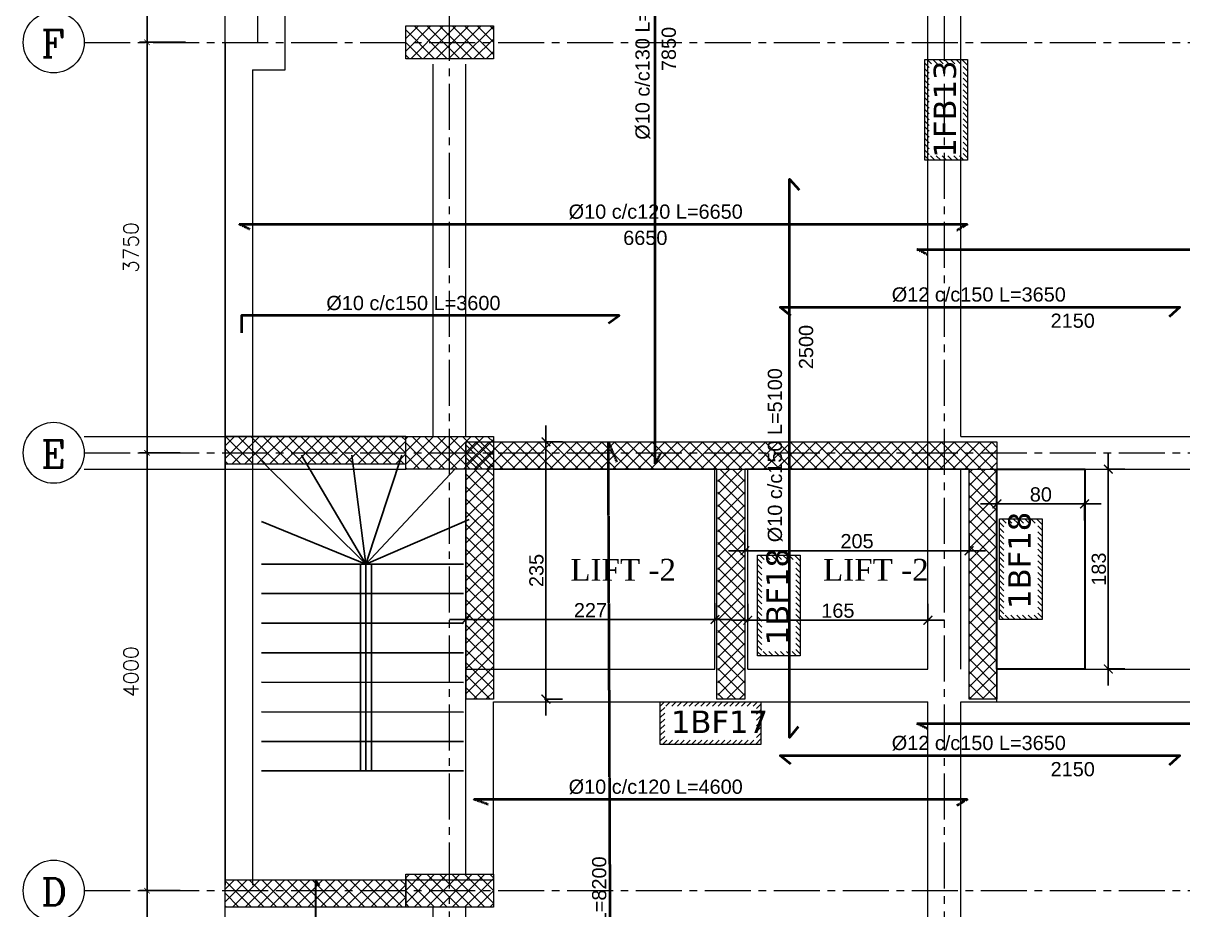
# Model space of a CAD drawing. Header units: inches. Extents: x -26151 to 62940, y -10194 to 246332.
# Drawn here: x -5609 to -4550, y 118184 to 118994 of the extents above; entities that cross this region are included whole.
import ezdxf

# ---------------------------------------------------------------- set-up
doc = ezdxf.new("R2010")
doc.units = ezdxf.units.IN
doc.header["$LTSCALE"] = 0.7
doc.header["$MEASUREMENT"] = 0
for name, pattern in [('ACAD_ISO10W100', [18, 12, -3, 0, -3]), ('CENTER2', [1.125, 0.75, -0.125, 0.125, -0.125]), ('DASHED2', [0.375, 0.25, -0.125])]:
    doc.linetypes.add(name, pattern=pattern)
doc.layers.get('0').update_dxf_attribs({"lineweight": 13})
doc.layers.get('Defpoints').update_dxf_attribs({"lineweight": 5})
for name, color, linetype, lineweight in [('axis', 254, 'ACAD_ISO10W100', 9), ('BEAM', 5, 'Continuous', 0), ('COLUMN', 4, 'Continuous', 20), ('dim', 1, 'Continuous', 25), ('hach', 9, 'Continuous', 9), ('hach 1', 254, 'Continuous', 9), ('hatch', 9, 'Continuous', 9), ('TEXT', 3, 'Continuous', 25), ('top renforcment', 7, 'Continuous', 40)]:
    doc.layers.add(name, color=color, linetype=linetype, lineweight=lineweight)
doc.layers.add('FURNITURE', color=4, linetype='Continuous')
doc.styles.add('100', font='romans.shx', dxfattribs={"height": 13.5})
doc.styles.add('GENERATED_STYLE_4', font='verdanai.ttf')
doc.styles.add('QW', font='times.ttf', dxfattribs={"height": 15})
doc.styles.add('romanc', font='verdana.ttf', dxfattribs={"height": 250})
doc.styles.get("Standard").update_dxf_attribs({"font": 'arial.ttf', "height": 13})
doc.dimstyles.new('abr100', dxfattribs={"dimtxt": 15, "dimasz": 5, "dimexe": 7, "dimexo": 7, "dimgap": 8, "dimtad": 1, "dimdec": 0, "dimlfac": 10, "dimzin": 4, "dimdsep": 46, "dimtxsty": '100', "dimblk": 'ARCHTICK', "dimcen": 0.09, "dimdle": 7, "dimclrd": 1, "dimclre": 8, "dimclrt": 2, "dimadec": 0, "dimazin": 1, "dimtfac": 1, "dimtdec": 0, "dimtix": 1, "dimtofl": 0, "dimtmove": 0, "dimatfit": 3, "dimldrblk": 'ARCHTICK', "dimfxl": 0, "dimtolj": 1, "dimtzin": 0, "dimlwd": -1, "dimlwe": -1, "dimarcsym": 0})
doc.dimstyles.get("Standard").update_dxf_attribs({"dimtxt": 13, "dimasz": 5, "dimexe": 0.18, "dimexo": 0.0625, "dimgap": 6, "dimtad": 1, "dimdec": 0, "dimlfac": 10, "dimzin": 0, "dimdsep": 46, "dimtxsty": 'Standard', "dimblk": 'ARCHTICK', "dimcen": 0.09, "dimse1": 1, "dimse2": 1, "dimclrd": 1, "dimclre": 7, "dimclrt": 3, "dimadec": 0, "dimazin": 0, "dimtfac": 1, "dimtdec": 0, "dimtix": 1, "dimtofl": 0, "dimtmove": 0, "dimatfit": 3, "dimldrblk": 'ARCHTICK', "dimfxl": 0, "dimtolj": 1, "dimtzin": 0, "dimarcsym": 0})
doc.dimstyles.new('STANDARD$0', dxfattribs={"dimscale": 0, "dimtxt": 50, "dimasz": 8, "dimexe": 15, "dimexo": 0.0625, "dimgap": 2, "dimtad": 1, "dimdec": 0, "dimzin": 0, "dimdsep": 46, "dimtxsty": 'Standard', "dimblk1": 'ARCHTICK', "dimblk2": 'ARCHTICK', "dimsah": 1, "dimcen": 0.09, "dimdle": 15, "dimclrd": 3, "dimclre": 3, "dimclrt": 3, "dimazin": 0, "dimtfac": 1, "dimtdec": 0, "dimtofl": 0, "dimtmove": 1, "dimatfit": 3, "dimldrblk": 'ARCHTICK', "dimfxl": 0, "dimtolj": 1, "dimtzin": 0, "dimarcsym": 0})

# ---------------------------------------------------------------- blocks, each defined once
blk = doc.blocks.new('_ArchTick')
at = {"color": 0, "linetype": 'ByBlock', "lineweight": 0, "const_width": 0.15}
blk.add_lwpolyline([(-0.5, -0.5), (0.5, 0.5)], dxfattribs=at)
blk = doc.blocks.new('*D7')
at = {"layer": 'Defpoints', "color": 0, "transparency": 16777216}
for p in [(-5495.8, 118201.1), (-5458.6, 118201.1), (-5478.5, 117826.1)]:
    blk.add_point(p, dxfattribs=at)
at = {"layer": 'dim', "color": 1, "transparency": 16777216}
blk.add_line((-5495.8, 117819.1), (-5495.8, 118208.1), dxfattribs=at)
at = {"layer": 'dim', "color": 8, "transparency": 16777216}
for p, q in [((-5465.6, 118201.1), (-5502.8, 118201.1)), ((-5485.5, 117826.1), (-5502.8, 117826.1))]:
    blk.add_line(p, q, dxfattribs=at)
at = {"layer": 'dim', "color": 1, "transparency": 16777216, "xscale": 5, "yscale": 5, "zscale": 5}
for p, rotation in [((-5495.8, 118201.1), 90), ((-5495.8, 117826.1), 270)]:
    blk.add_blockref('_ArchTick', p, dxfattribs=dict(at, rotation=rotation))
at = {"layer": 'dim', "color": 2, "transparency": 16777216, "insert": (-5510.5, 118013.6), "char_height": 13.5, "attachment_point": 5, "rotation": 90, "style": '100'}
blk.add_mtext('\\A1;3750', dxfattribs=at)
blk = doc.blocks.new('*D8')
at = {"layer": 'Defpoints', "color": 0, "transparency": 16777216}
for p in [(-5495.8, 118601.1), (-5458.6, 118601.1), (-5458.6, 118201.1)]:
    blk.add_point(p, dxfattribs=at)
at = {"layer": 'dim', "color": 1, "transparency": 16777216}
blk.add_line((-5495.8, 118194.1), (-5495.8, 118608.1), dxfattribs=at)
at = {"layer": 'dim', "color": 8, "transparency": 16777216}
for p, q in [((-5465.6, 118601.1), (-5502.8, 118601.1)), ((-5465.6, 118201.1), (-5502.8, 118201.1))]:
    blk.add_line(p, q, dxfattribs=at)
at = {"layer": 'dim', "color": 1, "transparency": 16777216, "xscale": 5, "yscale": 5, "zscale": 5}
for p, rotation in [((-5495.8, 118601.1), 90), ((-5495.8, 118201.1), 270)]:
    blk.add_blockref('_ArchTick', p, dxfattribs=dict(at, rotation=rotation))
at = {"layer": 'dim', "color": 2, "transparency": 16777216, "insert": (-5510.5, 118401.1), "char_height": 13.5, "attachment_point": 5, "rotation": 90, "style": '100'}
blk.add_mtext('\\A1;4000', dxfattribs=at)
blk = doc.blocks.new('*D9')
at = {"layer": 'Defpoints', "color": 0, "transparency": 16777216}
for p in [(-5495.8, 118976.1), (-5453.6, 118976.1), (-5458.6, 118601.1)]:
    blk.add_point(p, dxfattribs=at)
at = {"layer": 'dim', "color": 1, "transparency": 16777216}
blk.add_line((-5495.8, 118594.1), (-5495.8, 118983.1), dxfattribs=at)
at = {"layer": 'dim', "color": 8, "transparency": 16777216}
for p, q in [((-5460.6, 118976.1), (-5502.8, 118976.1)), ((-5465.6, 118601.1), (-5502.8, 118601.1))]:
    blk.add_line(p, q, dxfattribs=at)
at = {"layer": 'dim', "color": 1, "transparency": 16777216, "xscale": 5, "yscale": 5, "zscale": 5}
for p, rotation in [((-5495.8, 118976.1), 90), ((-5495.8, 118601.1), 270)]:
    blk.add_blockref('_ArchTick', p, dxfattribs=dict(at, rotation=rotation))
at = {"layer": 'dim', "color": 2, "transparency": 16777216, "insert": (-5510.5, 118788.6), "char_height": 13.5, "attachment_point": 5, "rotation": 90, "style": '100'}
blk.add_mtext('\\A1;3750', dxfattribs=at)
blk = doc.blocks.new('*D10')
at = {"layer": 'Defpoints', "color": 0, "transparency": 16777216}
for p in [(-5495.8, 119351.1), (-5458.6, 119351.1), (-5453.6, 118976.1)]:
    blk.add_point(p, dxfattribs=at)
at = {"layer": 'dim', "color": 8, "transparency": 16777216}
for p, q in [((-5465.6, 119351.1), (-5502.8, 119351.1)), ((-5460.6, 118976.1), (-5502.8, 118976.1))]:
    blk.add_line(p, q, dxfattribs=at)
at = {"layer": 'dim', "color": 1, "transparency": 16777216}
blk.add_line((-5495.8, 118969.1), (-5495.8, 119358.1), dxfattribs=at)
at = {"layer": 'dim', "color": 1, "transparency": 16777216, "xscale": 5, "yscale": 5, "zscale": 5}
for p, rotation in [((-5495.8, 119351.1), 90), ((-5495.8, 118976.1), 270)]:
    blk.add_blockref('_ArchTick', p, dxfattribs=dict(at, rotation=rotation))
at = {"layer": 'dim', "color": 2, "transparency": 16777216, "insert": (-5510.5, 119163.6), "char_height": 13.5, "attachment_point": 5, "rotation": 90, "style": '100'}
blk.add_mtext('\\A1;3750', dxfattribs=at)
blk = doc.blocks.new('*D25')
at = {"layer": 'Defpoints', "color": 0, "transparency": 16777216}
for p in [(-4767.5, 118299.3, -26473), (-4552.5, 118299.3, -40395.4), (-4552.5, 118299.3)]:
    blk.add_point(p, dxfattribs=at)
at = {"layer": 'TEXT', "color": 3, "transparency": 16777216, "insert": (-4650.3, 118312), "char_height": 13, "attachment_point": 5}
blk.add_mtext('\\A1;2150', dxfattribs=at)
blk = doc.blocks.new('*D26')
at = {"layer": 'Defpoints', "color": 0, "transparency": 16777216}
for p in [(-4917.5, 118324.5), (-4552.5, 118324.5), (-4552.5, 118322.8)]:
    blk.add_point(p, dxfattribs=at)
at = {"layer": 'TEXT', "color": 3, "transparency": 16777216, "insert": (-4736.1, 118335.8), "char_height": 13, "attachment_point": 5}
blk.add_mtext('\\A1;%%C12 c/c150 L=3650', dxfattribs=at)
blk = doc.blocks.new('*D54')
at = {"layer": 'Defpoints', "color": 0, "transparency": 16777216}
for p in [(-5411.5, 118784.8, -19467.6), (-4746.5, 118784.8, -59863), (-4746.5, 118784.8)]:
    blk.add_point(p, dxfattribs=at)
at = {"layer": 'TEXT', "color": 3, "transparency": 16777216, "insert": (-5040.7, 118797.4), "char_height": 13, "attachment_point": 5}
blk.add_mtext('\\A1;6650', dxfattribs=at)
blk = doc.blocks.new('*D55')
at = {"layer": 'Defpoints', "color": 0, "transparency": 16777216}
for p in [(-5411.5, 118809.9), (-4746.5, 118809.9, -19467.6), (-4746.5, 118808.2)]:
    blk.add_point(p, dxfattribs=at)
at = {"layer": 'TEXT', "color": 3, "transparency": 16777216, "insert": (-5031.2, 118821.2), "char_height": 13, "attachment_point": 5}
blk.add_mtext('\\A1;%%C10 c/c120 L=6650', dxfattribs=at)
blk = doc.blocks.new('*D56')
at = {"layer": 'Defpoints', "color": 0, "transparency": 16777216}
for p in [(-5411.5, 118284.5), (-4746.5, 118284.5, -19467.6), (-4746.5, 118282.8)]:
    blk.add_point(p, dxfattribs=at)
at = {"layer": 'TEXT', "color": 3, "transparency": 16777216, "insert": (-5031.2, 118295.8), "char_height": 13, "attachment_point": 5}
blk.add_mtext('\\A1;%%C10 c/c120 L=4600', dxfattribs=at)
blk = doc.blocks.new('*D99')
at = {"layer": 'Defpoints', "color": 0, "transparency": 16777216}
for p in [(-5046.1, 118381.1, -59863), (-5046.1, 118381.1), (-5046.1, 117801.1, -59863)]:
    blk.add_point(p, dxfattribs=at)
at = {"layer": 'TEXT', "color": 3, "transparency": 16777216, "insert": (-5058.8, 118134.9), "char_height": 13, "attachment_point": 5, "rotation": 90}
blk.add_mtext('\\A1;5800', dxfattribs=at)
blk = doc.blocks.new('*D100')
at = {"layer": 'Defpoints', "color": 0, "transparency": 16777216}
for p in [(-5071.3, 118381.1, -19467.6), (-5069.6, 118381.1), (-5071.3, 117801, -40395.4)]:
    blk.add_point(p, dxfattribs=at)
at = {"layer": 'TEXT', "color": 3, "transparency": 16777216, "insert": (-5082.6, 118152.9), "char_height": 13, "attachment_point": 5, "rotation": 90}
blk.add_mtext('\\A1;%%C10 c/c130 L=8200', dxfattribs=at)
blk = doc.blocks.new('*D105')
at = {"layer": 'Defpoints', "color": 0, "transparency": 16777216}
for p in [(-5006.5, 119376.1, -59863), (-5006.5, 119376.1), (-5006.5, 118591.1, -59863)]:
    blk.add_point(p, dxfattribs=at)
at = {"layer": 'TEXT', "color": 3, "transparency": 16777216, "insert": (-5019.2, 118970), "char_height": 13, "attachment_point": 5, "rotation": 90}
blk.add_mtext('\\A1;7850', dxfattribs=at)
blk = doc.blocks.new('*D106')
at = {"layer": 'Defpoints', "color": 0, "transparency": 16777216}
for p in [(-5031.7, 119376.1, -19467.6), (-5030, 119376.1), (-5031.7, 118591, -40395.4)]:
    blk.add_point(p, dxfattribs=at)
at = {"layer": 'TEXT', "color": 3, "transparency": 16777216, "insert": (-5043, 118966.6), "char_height": 13, "attachment_point": 5, "rotation": 90}
blk.add_mtext('\\A1;%%C10 c/c130 L=7850', dxfattribs=at)
blk = doc.blocks.new('*D118')
at = {"layer": 'Defpoints', "color": 0, "transparency": 16777216}
for p in [(-5424.5, 118726.4), (-5424.5, 118724.7), (-5064.5, 118726.4, 13009.9)]:
    blk.add_point(p, dxfattribs=at)
at = {"layer": 'TEXT', "color": 3, "transparency": 16777216, "insert": (-5252.5, 118737.7), "char_height": 13, "attachment_point": 5}
blk.add_mtext('\\A1;%%C10 c/c150 L=3600', dxfattribs=at)
blk = doc.blocks.new('*D119')
at = {"layer": 'Defpoints', "color": 0, "transparency": 16777216}
for p in [(-4767.5, 118709, -26473), (-4552.5, 118709, -40395.4), (-4552.5, 118709)]:
    blk.add_point(p, dxfattribs=at)
at = {"layer": 'TEXT', "color": 3, "transparency": 16777216, "insert": (-4650.3, 118721.7), "char_height": 13, "attachment_point": 5}
blk.add_mtext('\\A1;2150', dxfattribs=at)
blk = doc.blocks.new('*D120')
at = {"layer": 'Defpoints', "color": 0, "transparency": 16777216}
for p in [(-4917.5, 118734.2), (-4552.5, 118734.2), (-4552.5, 118732.5)]:
    blk.add_point(p, dxfattribs=at)
at = {"layer": 'TEXT', "color": 3, "transparency": 16777216, "insert": (-4736.1, 118745.5), "char_height": 13, "attachment_point": 5}
blk.add_mtext('\\A1;%%C12 c/c150 L=3650', dxfattribs=at)
blk = doc.blocks.new('*D1348')
at = {"layer": 'Defpoints', "color": 0, "linetype": 'ByBlock', "lineweight": 30, "transparency": 16777216}
for p in [(-4719.5, 118586.1), (-4639.4, 118586.1), (-4639.4, 118554.4)]:
    blk.add_point(p, dxfattribs=at)
at = {"layer": 'hach', "color": 3, "lineweight": -2, "transparency": 16777216}
for p, q in [((-4734.5, 118554.4), (-4624.4, 118554.4)), ((-4719.5, 118555.7), (-4719.5, 118539.4)), ((-4639.4, 118555.7), (-4639.4, 118539.4))]:
    blk.add_line(p, q, dxfattribs=at)
at = {"layer": 'hach', "color": 3, "linetype": 'ByBlock', "lineweight": -2, "transparency": 16777216, "xscale": 8, "yscale": 8, "zscale": 8, "rotation": 180}
blk.add_blockref('_ArchTick', (-4719.5, 118554.4), dxfattribs=at)
at = {"layer": 'hach', "color": 3, "linetype": 'ByBlock', "lineweight": -2, "transparency": 16777216, "xscale": 8, "yscale": 8, "zscale": 8}
blk.add_blockref('_ArchTick', (-4639.4, 118554.4), dxfattribs=at)
at = {"layer": 'hach', "color": 3, "linetype": 'ByBlock', "transparency": 16777216, "insert": (-4679.4, 118563), "char_height": 13, "attachment_point": 5}
blk.add_mtext('\\A1;80', dxfattribs=at)
blk = doc.blocks.new('*D1349')
at = {"layer": 'Defpoints', "color": 0, "linetype": 'ByBlock', "lineweight": 30, "transparency": 16777216}
for p in [(-4639.4, 118586.1), (-4639.4, 118403.6), (-4617.8, 118403.6)]:
    blk.add_point(p, dxfattribs=at)
at = {"layer": 'hach', "color": 3, "lineweight": -2, "transparency": 16777216}
for p, q in [((-4617.8, 118601.1), (-4617.8, 118388.6)), ((-4619, 118586.1), (-4602.8, 118586.1)), ((-4619, 118403.6), (-4602.8, 118403.6))]:
    blk.add_line(p, q, dxfattribs=at)
at = {"layer": 'hach', "color": 3, "linetype": 'ByBlock', "lineweight": -2, "transparency": 16777216, "xscale": 8, "yscale": 8, "zscale": 8}
for p, rotation in [((-4617.8, 118586.1), 90), ((-4617.8, 118403.6), 270)]:
    blk.add_blockref('_ArchTick', p, dxfattribs=dict(at, rotation=rotation))
at = {"layer": 'hach', "color": 3, "linetype": 'ByBlock', "transparency": 16777216, "insert": (-4626.4, 118494.8), "char_height": 13, "attachment_point": 5, "rotation": 90}
blk.add_mtext('\\A1;183', dxfattribs=at)
blk = doc.blocks.new('*D1350')
at = {"layer": 'Defpoints', "color": 0, "linetype": 'ByBlock', "transparency": 16777216}
for p in [(-5204.5, 118448.8), (-5204.5, 118403.6), (-4977.1, 118403.6)]:
    blk.add_point(p, dxfattribs=at)
at = {"layer": 'hach', "color": 3, "lineweight": -2, "transparency": 16777216}
for p, q in [((-5204.5, 118447.5), (-5204.5, 118463.8)), ((-4977.1, 118447.5), (-4977.1, 118463.8)), ((-4962.1, 118448.8), (-5219.5, 118448.8))]:
    blk.add_line(p, q, dxfattribs=at)
at = {"layer": 'hach', "color": 3, "linetype": 'ByBlock', "lineweight": -2, "transparency": 16777216, "xscale": 8, "yscale": 8, "zscale": 8, "rotation": 180}
blk.add_blockref('_ArchTick', (-5204.5, 118448.8), dxfattribs=at)
at = {"layer": 'hach', "color": 3, "linetype": 'ByBlock', "lineweight": -2, "transparency": 16777216, "xscale": 8, "yscale": 8, "zscale": 8}
blk.add_blockref('_ArchTick', (-4977.1, 118448.8), dxfattribs=at)
at = {"layer": 'hach', "color": 3, "linetype": 'ByBlock', "transparency": 16777216, "insert": (-5090.8, 118457.3), "char_height": 13, "attachment_point": 5}
blk.add_mtext('\\A1;227', dxfattribs=at)
blk = doc.blocks.new('*D1351')
at = {"layer": 'Defpoints', "color": 0, "linetype": 'ByBlock', "lineweight": 15, "transparency": 16777216}
for p in [(-5179.5, 118611.1), (-5179.5, 118376.1), (-5131.4, 118376.1)]:
    blk.add_point(p, dxfattribs=at)
at = {"layer": 'hach', "color": 3, "lineweight": -2, "transparency": 16777216}
for p, q in [((-5131.4, 118626.1), (-5131.4, 118361.1)), ((-5132.7, 118611.1), (-5116.4, 118611.1)), ((-5132.7, 118376.1), (-5116.4, 118376.1))]:
    blk.add_line(p, q, dxfattribs=at)
at = {"layer": 'hach', "color": 3, "linetype": 'ByBlock', "lineweight": -2, "transparency": 16777216, "xscale": 8, "yscale": 8, "zscale": 8}
for p, rotation in [((-5131.4, 118611.1), 90), ((-5131.4, 118376.1), 270)]:
    blk.add_blockref('_ArchTick', p, dxfattribs=dict(at, rotation=rotation))
at = {"layer": 'hach', "color": 3, "linetype": 'ByBlock', "transparency": 16777216, "insert": (-5140.1, 118493.6), "char_height": 13, "attachment_point": 5, "rotation": 90}
blk.add_mtext('\\A1;235', dxfattribs=at)
blk = doc.blocks.new('*D1352')
at = {"layer": 'Defpoints', "color": 0, "linetype": 'ByBlock', "transparency": 16777216}
for p in [(-4782.5, 118448.1), (-4947.1, 118403.6), (-4782.5, 118403.6)]:
    blk.add_point(p, dxfattribs=at)
at = {"layer": 'hach', "color": 3, "lineweight": -2, "transparency": 16777216}
for p, q in [((-4947.1, 118446.9), (-4947.1, 118463.1)), ((-4782.5, 118446.9), (-4782.5, 118463.1)), ((-4962.1, 118448.1), (-4767.5, 118448.1))]:
    blk.add_line(p, q, dxfattribs=at)
at = {"layer": 'hach', "color": 3, "linetype": 'ByBlock', "lineweight": -2, "transparency": 16777216, "xscale": 8, "yscale": 8, "zscale": 8, "rotation": 180}
blk.add_blockref('_ArchTick', (-4947.1, 118448.1), dxfattribs=at)
at = {"layer": 'hach', "color": 3, "linetype": 'ByBlock', "lineweight": -2, "transparency": 16777216, "xscale": 8, "yscale": 8, "zscale": 8}
blk.add_blockref('_ArchTick', (-4782.5, 118448.1), dxfattribs=at)
at = {"layer": 'hach', "color": 3, "linetype": 'ByBlock', "transparency": 16777216, "insert": (-4864.8, 118456.8), "char_height": 13, "attachment_point": 5}
blk.add_mtext('\\A1;165', dxfattribs=at)
blk = doc.blocks.new('*D1354')
at = {"layer": 'Defpoints', "color": 0, "lineweight": 15, "transparency": 16777216}
for p in [(-4910.5, 118866, 13922.4), (-4909.1, 118866), (-4910.5, 118356, -14106)]:
    blk.add_point(p, dxfattribs=at)
at = {"layer": 'TEXT', "color": 3, "transparency": 16777216, "insert": (-4922.1, 118598.9), "char_height": 13, "attachment_point": 5, "rotation": 90}
blk.add_mtext('\\A1;%%C10 c/c150 L=5100', dxfattribs=at)
blk = doc.blocks.new('*D1355')
at = {"layer": 'Defpoints', "color": 0, "transparency": 16777216}
for p in [(-4881.2, 118851.1, -26473), (-4881.2, 118851.1), (-4881.2, 118601.1, -26473)]:
    blk.add_point(p, dxfattribs=at)
at = {"layer": 'TEXT', "color": 3, "transparency": 16777216, "insert": (-4893.8, 118697.7), "char_height": 13, "attachment_point": 5, "rotation": 90}
blk.add_mtext('\\A1;2500', dxfattribs=at)
blk = doc.blocks.new('*D1356')
at = {"layer": 'Defpoints', "color": 0, "linetype": 'ByBlock', "transparency": 16777216}
for p in [(-4744.9, 118511.6), (-4949.7, 118459.6), (-4744.9, 118459.6)]:
    blk.add_point(p, dxfattribs=at)
at = {"layer": 'hach', "color": 3, "lineweight": -2, "transparency": 16777216}
for p, q in [((-4949.7, 118510.4), (-4949.7, 118526.6)), ((-4744.9, 118510.4), (-4744.9, 118526.6)), ((-4964.7, 118511.6), (-4729.9, 118511.6))]:
    blk.add_line(p, q, dxfattribs=at)
at = {"layer": 'hach', "color": 3, "linetype": 'ByBlock', "lineweight": -2, "transparency": 16777216, "xscale": 8, "yscale": 8, "zscale": 8, "rotation": 180}
blk.add_blockref('_ArchTick', (-4949.7, 118511.6), dxfattribs=at)
at = {"layer": 'hach', "color": 3, "linetype": 'ByBlock', "lineweight": -2, "transparency": 16777216, "xscale": 8, "yscale": 8, "zscale": 8}
blk.add_blockref('_ArchTick', (-4744.9, 118511.6), dxfattribs=at)
at = {"layer": 'hach', "color": 3, "linetype": 'ByBlock', "transparency": 16777216, "insert": (-4847.3, 118520.3), "char_height": 13, "attachment_point": 5}
blk.add_mtext('\\A1;205', dxfattribs=at)
blk = doc.blocks.new('*D1357')
at = {"layer": 'Defpoints', "color": 0, "lineweight": 30, "transparency": 16777216}
for p in [(-5343.3, 118235.7, -19467.6), (-5341.6, 118235.7), (-5343.3, 117655.7, -40395.4)]:
    blk.add_point(p, dxfattribs=at)
at = {"layer": 'TEXT', "color": 3, "transparency": 16777216, "insert": (-5354.6, 118007.5), "char_height": 13, "attachment_point": 5, "rotation": 90}
blk.add_mtext('\\A1;%%C10 c/c130 L=4050', dxfattribs=at)
blk = doc.blocks.new('*D1359')
at = {"layer": 'Defpoints', "color": 0, "transparency": 16777216}
for p in [(-4835.2, 118786.9), (-4160.2, 118786.9, -19467.6), (-4160.2, 118785.2)]:
    blk.add_point(p, dxfattribs=at)
at = {"layer": 'TEXT', "color": 3, "transparency": 16777216, "insert": (-4444.9, 118798.2), "char_height": 13, "attachment_point": 5}
blk.add_mtext('\\A1;%%C10 c/c120 L=6800', dxfattribs=at)
blk = doc.blocks.new('*D1369')
at = {"layer": 'Defpoints', "color": 0, "lineweight": 30, "transparency": 16777216}
for p in [(-4852.8, 118354.3), (-4177.8, 118354.3, -19467.6), (-4177.8, 118352.6)]:
    blk.add_point(p, dxfattribs=at)
at = {"layer": 'TEXT', "color": 3, "transparency": 16777216, "insert": (-4462.5, 118365.6), "char_height": 13, "attachment_point": 5}
blk.add_mtext('\\A1;%%C10 c/c120 L=6800', dxfattribs=at)

msp = doc.modelspace()

# ---------------------------------------------------------------- hatches: boundary and pattern name
at = {"layer": 'hach 1', "linetype": 'ByBlock'}
h = msp.add_hatch(dxfattribs=at)
h.set_pattern_fill('ANSI31', color=256, scale=30, angle=90, style=0)
h.set_pattern_definition([(135, (114892.841, 131325.873), (-2.65165043, -2.65165043), [])])
h.paths.add_polyline_path([(-4785.33, 118960.42), (-4785.33, 118868.48), (-4746.33, 118868.48), (-4746.33, 118960.42)])
h.paths.add_polyline_path([(-4781.33, 118956.42), (-4750.33, 118956.42), (-4750.33, 118872.48), (-4781.33, 118872.48)], flags=16)
h = msp.add_hatch(dxfattribs=at)
h.set_pattern_fill('ANSI31', color=256, scale=30, angle=90, style=0)
h.set_pattern_definition([(135, (114960.9656, 130906.1876), (-2.65165043, -2.65165043), [])])
h.paths.add_polyline_path([(-4717.2, 118540.74), (-4717.2, 118448.79), (-4678.2, 118448.79), (-4678.2, 118540.74)])
h.paths.add_polyline_path([(-4713.2, 118536.74), (-4682.2, 118536.74), (-4682.2, 118452.79), (-4713.2, 118452.79)], flags=16)
h = msp.add_hatch(dxfattribs=at)
h.set_pattern_fill('ANSI31', color=256, scale=30, angle=90, style=0)
h.set_pattern_definition([(135, (114739.9765, 130872.9848), (-2.65165043, -2.65165043), [])])
h.paths.add_polyline_path([(-4938.19, 118507.53), (-4938.19, 118415.59), (-4899.19, 118415.59), (-4899.19, 118507.53)])
h.paths.add_polyline_path([(-4934.19, 118503.53), (-4903.19, 118503.53), (-4903.19, 118419.59), (-4934.19, 118419.59)], flags=16)
h = msp.add_hatch(dxfattribs=at)
h.set_pattern_fill('ANSI31', color=256, scale=30, style=0)
h.set_pattern_definition([(45, (7430.42, -1304.5846), (-2.65165043, 2.65165043), [])])
h.paths.add_polyline_path([(-4935.03, 118373.58), (-5026.98, 118373.58), (-5026.98, 118334.58), (-4935.03, 118334.58)])
h.paths.add_polyline_path([(-4939.03, 118369.58), (-4939.03, 118338.58), (-5022.98, 118338.58), (-5022.98, 118369.58)], flags=16)
at = {"layer": 'hatch', "ltscale": 0.5}
h = msp.add_hatch(dxfattribs=at)
h.set_pattern_fill('NET', color=256, scale=65, angle=45, style=0)
h.set_pattern_definition([(45, (-467339.696, -142637.6286), (-5.7452426, 5.7452426), []), (135, (-467339.696, -142637.6286), (-5.7452426, -5.7452426), [])])
h.paths.add_polyline_path([(-5259.5, 118991.08), (-5179.5, 118991.08), (-5179.5, 118961.08), (-5259.5, 118961.08)])
h = msp.add_hatch(dxfattribs=at)
h.set_pattern_fill('NET', color=256, scale=65, angle=45, style=0)
h.set_pattern_definition([(45, (-469026.644, -142612.715), (-5.7452426, 5.7452426), []), (135, (-469026.644, -142612.715), (-5.7452426, -5.7452426), [])])
h.paths.add_polyline_path([(-5424.5, 118616.08), (-5259.5, 118616.08), (-5259.5, 118591.08), (-5424.5, 118591.27)])
h = msp.add_hatch(dxfattribs=at)
h.set_pattern_fill('NET', color=256, scale=65, angle=45, style=0)
h.set_pattern_definition([(45, (-468419.696, -142612.6286), (-5.7452426, 5.7452426), []), (135, (-468419.696, -142612.6286), (-5.7452426, -5.7452426), [])])
h.paths.add_polyline_path([(-5259.5, 118616.08), (-5179.5, 118616.08), (-5179.5, 118586.08), (-5259.5, 118586.08)])
h = msp.add_hatch(dxfattribs=at)
h.set_pattern_fill('NET', color=256, scale=65, angle=45, style=0)
h.set_pattern_definition([(45, (-468422.696, -142614.017), (-5.7452426, 5.7452426), []), (135, (-468422.696, -142614.017), (-5.7452426, -5.7452426), [])])
h.paths.add_polyline_path([(-5204.5, 118611.08), (-4719.5, 118611.08), (-4719.5, 118586.08), (-5204.5, 118586.08)])
h = msp.add_hatch(dxfattribs=at)
h.set_pattern_fill('NET', color=256, scale=65, angle=45, style=0)
h.set_pattern_definition([(45, (-468819.696, -142772.044), (-5.7452426, 5.7452426), []), (135, (-468819.696, -142772.044), (-5.7452426, -5.7452426), [])])
h.paths.add_polyline_path([(-5204.5, 118586.08), (-5179.5, 118586.08), (-5179.5, 118376.08), (-5204.5, 118376.08)])
h = msp.add_hatch(dxfattribs=at)
h.set_pattern_fill('NET', color=256, scale=65, angle=45, style=0)
h.set_pattern_definition([(45, (-468603.2804, -142763.869), (-5.7452426, 5.7452426), []), (135, (-468603.2804, -142763.869), (-5.7452426, -5.7452426), [])])
h.paths.add_polyline_path([(-4974.5, 118586.08), (-4949.5, 118586.08), (-4949.47, 118376.08), (-4974.5, 118376.08)])
h = msp.add_hatch(dxfattribs=at)
h.set_pattern_fill('NET', color=256, scale=65, angle=45, style=0)
h.set_pattern_definition([(45, (-468384.696, -142755.694), (-5.7452426, 5.7452426), []), (135, (-468384.696, -142755.694), (-5.7452426, -5.7452426), [])])
h.paths.add_polyline_path([(-4744.5, 118586.08), (-4719.5, 118586.08), (-4719.5, 118376.08), (-4744.5, 118376.08)])
h = msp.add_hatch(dxfattribs=at)
h.set_pattern_fill('NET', color=256, scale=65, angle=45, style=0)
h.set_pattern_definition([(45, (-402003.196, -128534.149), (-5.7452426, 5.7452426), []), (135, (-402003.196, -128534.149), (-5.7452426, -5.7452426), [])])
h.paths.add_polyline_path([(-5259.5, 118216.08), (-5179.5, 118216.08), (-5179.5, 118186.08), (-5259.5, 118186.08)])
h = msp.add_hatch(dxfattribs=at)
h.set_pattern_fill('NET', color=256, scale=65, angle=45, style=0)
h.set_pattern_definition([(45, (-402003.196, -128528.903), (-5.7452426, 5.7452426), []), (135, (-402003.196, -128528.903), (-5.7452426, -5.7452426), [])])
edge = h.paths.add_edge_path()
edge.add_line((-5259.5, 118186.08), (-5424.51, 118186.08))
edge.add_line((-5424.51, 118186.08), (-5424.5, 118211.08))
edge.add_line((-5424.5, 118211.08), (-5259.5, 118211.08))

# ---------------------------------------------------------------- linework, layer by layer
at = {"lineweight": 20}
for centre in [(-5581.06, 118976.08), (-5581.06, 118601.08), (-5581.06, 118201.08)]:
    msp.add_ellipse(centre, major_axis=(-0.02, 27.86), ratio=1, start_param=4.7118466, end_param=10.9950319, dxfattribs=at)
at = {"layer": 'axis', "linetype": 'CENTER2', "ltscale": 80}
for p, q in [((-5424.5, 117926.24), (-5424.5, 119991.98)), ((-5219.5, 116376.08), (-5219.5, 119991.98)), ((-4767.5, 116376.08), (-4767.5, 119991.98)), ((-5553.2, 118976.08), (-2945.95, 118976.08)), ((-5553.2, 118601.08), (-2945.95, 118601.08)), ((-5553.2, 118201.08), (-2945.95, 118201.08))]:
    msp.add_line(p, q, dxfattribs=at)
at = {"layer": 'BEAM', "linetype": 'Continuous'}
for p, q in [((-4782.5, 118403.58), (-4782.5, 119331.08)), ((-4752.5, 118616.08), (-4752.5, 119331.08)), ((-5234.5, 118616.08), (-5234.5, 118956.08)), ((-5204.5, 118616.08), (-5204.5, 118956.08)), ((-5553.2, 118616.08), (-5259.5, 118616.08)), ((-4752.5, 118616.08), (-4167.5, 118616.08)), ((-5553.2, 118586.08), (-5259.5, 118586.08)), ((-5179.5, 118586.08), (-4167.5, 118586.08)), ((-4752.5, 118403.58), (-4752.5, 118586.08)), ((-5204.5, 118216.08), (-5204.5, 118581.08)), ((-5179.5, 118216.08), (-5179.5, 118373.58)), ((-4782.5, 117846.08), (-4782.5, 118373.58)), ((-4752.5, 117846.08), (-4752.5, 118373.58)), ((-5234.5, 117846.08), (-5234.5, 118186.08)), ((-5204.5, 117846.08), (-5204.5, 118186.08))]:
    msp.add_line(p, q, dxfattribs=at)
at = {"layer": 'COLUMN'}
for p, q in [((-5394.5, 118976.08), (-5394.5, 119851.08)), ((-5369.5, 118951.08), (-5369.5, 119826.08)), ((-5424.5, 118206.08), (-5424.5, 118601.08))]:
    msp.add_line(p, q, dxfattribs=at)
for points in [[(-5259.5, 118991.08), (-5179.5, 118991.08), (-5179.5, 118961.08), (-5259.5, 118961.08)], [(-5259.5, 118991.08), (-5179.5, 118991.08), (-5179.5, 118961.08), (-5259.5, 118961.08)], [(-5259.5, 118616.08), (-5179.5, 118616.08), (-5179.5, 118586.08), (-5259.5, 118586.08)], [(-5259.5, 118216.08), (-5179.5, 118216.08), (-5179.5, 118186.08), (-5259.5, 118186.08)], [(-5259.5, 118216.08), (-5179.5, 118216.08), (-5179.5, 118186.08), (-5259.5, 118186.08)]]:
    msp.add_lwpolyline(points, close=True, dxfattribs=at)
at = {"layer": 'FURNITURE', "ltscale": 3}
for p, q in [((-5295.9, 118499.46), (-5354.83, 118598.82)), ((-5295.9, 118499.46), (-5308.9, 118598.82)), ((-5295.9, 118499.46), (-5262.98, 118598.82)), ((-5391.12, 118593.82), (-5295.9, 118499.46)), ((-5214.39, 118586.32), (-5295.9, 118499.46)), ((-5295.9, 118499.46), (-5391.12, 118538.19)), ((-5295.9, 118499.46), (-5201.69, 118540.29)), ((-5206.69, 118499.46), (-5391.12, 118499.46)), ((-5300.9, 118499.46), (-5300.9, 118310.46)), ((-5295.9, 118499.46), (-5295.9, 118310.46)), ((-5290.9, 118499.46), (-5290.9, 118310.46)), ((-5206.69, 118472.46), (-5391.12, 118472.46)), ((-5206.69, 118445.46), (-5391.12, 118445.46)), ((-5206.69, 118418.22), (-5391.12, 118418.46)), ((-5206.69, 118391.22), (-5391.12, 118391.46)), ((-5206.69, 118364.22), (-5391.12, 118364.46)), ((-5206.69, 118337.46), (-5391.12, 118337.46)), ((-5206.69, 118310.46), (-5391.12, 118310.46))]:
    msp.add_line(p, q, dxfattribs=at)
at = {"layer": 'hach', "color": 4}
for p, q in [((-5424.51, 118976.08), (-5394.5, 118976.08)), ((-5399.5, 118951.08), (-5369.5, 118951.08))]:
    msp.add_line(p, q, dxfattribs=at)
at = {"layer": 'hach', "color": 4, "linetype": 'ByBlock'}
for p, q in [((-5424.5, 118976.08), (-5424.5, 118206.08)), ((-5399.5, 118951.08), (-5399.5, 118206.08)), ((-5399.5, 118616.08), (-5399.5, 118206.08))]:
    msp.add_line(p, q, dxfattribs=at)
at = {"layer": 'hach', "linetype": 'ByBlock'}
for p, q in [((-5424.51, 118616.08), (-5259.5, 118616.08)), ((-5204.5, 118611.08), (-5204.5, 118376.08)), ((-5179.5, 118611.08), (-5179.5, 118401.08)), ((-4719.5, 118611.08), (-4719.5, 118376.08)), ((-5424.51, 118591.08), (-5259.5, 118591.08)), ((-5424.51, 118211.08), (-5179.5, 118211.08))]:
    msp.add_line(p, q, dxfattribs=at)
at = {"layer": 'hach', "color": 5, "linetype": 'ByBlock'}
for p, q in [((-4977.05, 118403.58), (-4977.05, 118586.08)), ((-4947.05, 118403.58), (-4947.05, 118586.08)), ((-4719.5, 118373.58), (-4719.5, 118586.08)), ((-4719.5, 118586.08), (-4719.5, 118403.58)), ((-5204.5, 118403.58), (-4977.05, 118403.58)), ((-4947.05, 118403.58), (-4782.5, 118403.58)), ((-4719.5, 118403.58), (-4142.5, 118403.58)), ((-5179.5, 118373.58), (-4782.5, 118373.58)), ((-4752.5, 118373.58), (-4719.5, 118373.58)), ((-4752.5, 118373.58), (-4142.5, 118373.58))]:
    msp.add_line(p, q, dxfattribs=at)
at = {"layer": 'hach', "color": 4, "linetype": 'ByBlock', "lineweight": 30}
for q in [(-5342, 117811.08), (-5338.3, 118205.74)]:
    msp.add_line((-5342, 118211.08), q, dxfattribs=at)
at = {"layer": 'hach', "color": 2, "linetype": 'ByBlock'}
msp.add_lwpolyline([(-2826.14, 117014.98), (-3640.29, 116475.94), (-5424.51, 116376.18), (-5424.5, 119870.13), (-3325.95, 119870.04), (-2826.14, 117014.98)], dxfattribs=at)
at = {"layer": 'hach', "color": 4, "linetype": 'ByBlock'}
for points in [[(-5424.5, 118616.08), (-5424.51, 118591.08), (-5259.5, 118591.08), (-5259.5, 118616.08), (-5424.51, 118616.08)], [(-5179.5, 118376.08), (-5204.5, 118376.08), (-5204.5, 118611.08), (-4719.5, 118611.08), (-4719.5, 118376.08), (-4744.85, 118376.08), (-4744.85, 118586.08), (-4949.67, 118586.08), (-4949.67, 118376.08), (-4975.29, 118376.08), (-4975.29, 118586.08), (-5179.5, 118586.08), (-5179.5, 118376.08)], [(-5424.5, 118211.08), (-5259.5, 118211.08), (-5259.5, 118186.08), (-5424.5, 118186.08), (-5424.5, 118211.08)]]:
    msp.add_lwpolyline(points, dxfattribs=at)
at = {"layer": 'hach', "color": 1, "linetype": 'ByBlock', "lineweight": 30}
msp.add_lwpolyline([(-4719.5, 118586.08), (-4639.39, 118586.08), (-4639.39, 118403.58), (-4719.5, 118403.58)], close=True, dxfattribs=at)
at = {"layer": 'hach 1', "linetype": 'ByBlock'}
for points in [[(-4785.33, 118868.48), (-4785.33, 118960.42), (-4746.33, 118960.42), (-4746.33, 118868.48)], [(-4717.2, 118448.79), (-4717.2, 118540.74), (-4678.2, 118540.74), (-4678.2, 118448.79)], [(-4938.19, 118415.59), (-4938.19, 118507.53), (-4899.19, 118507.53), (-4899.19, 118415.59)], [(-5026.98, 118373.58), (-4935.03, 118373.58), (-4935.03, 118334.58), (-5026.98, 118334.58)]]:
    msp.add_lwpolyline(points, close=True, dxfattribs=at)
at = {"layer": 'top renforcment', "color": 4, "linetype": 'DASHED2', "ltscale": 2}
for points, elevation in [([(-5026.92, 118600.79), (-5031.73, 118591.05), (-5031.73, 119376.08), (-5025.91, 119366.34)], 34486.2), ([(-5401.79, 118805.15), (-5411.53, 118809.95), (-4746.5, 118809.95), (-4756.24, 118804.13)], -5909.18), ([(-4782.79, 118782.09), (-4792.54, 118786.89), (-4117.51, 118786.89), (-4127.25, 118781.07)], -5909.18), ([(-5066.52, 117810.79), (-5071.32, 117801.05), (-5074.42, 118611.08), (-5066.78, 118592.48)], 34486.2), ([(-4782.79, 118348.97), (-4792.54, 118353.77), (-4117.51, 118353.77), (-4127.25, 118347.95)], -5909.18), ([(-5184.1, 118279.74), (-5197.21, 118284.54), (-4746.5, 118284.54), (-4756.24, 118278.72)], -5909.18)]:
    msp.add_lwpolyline(points, dxfattribs=dict(at, elevation=elevation))
at = {"layer": 'top renforcment', "color": 3}
for points, elevation in [([(-4901.05, 118350.83), (-4908.91, 118341.08), (-4908.92, 118851.09), (-4900.03, 118841.35)], 1096.17), ([(-4907.76, 118726.35), (-4917.5, 118734.21), (-4552.5, 118734.22), (-4562.24, 118725.33)], -13009.85), ([(-5074.24, 118719.63), (-5064.5, 118726.43), (-5409.54, 118726.43), (-5409.54, 118710.64)], -13009.85), ([(-4907.75, 118316.65), (-4917.5, 118324.52), (-4552.5, 118324.52), (-4562.24, 118315.64)], -13009.85)]:
    msp.add_lwpolyline(points, dxfattribs=dict(at, elevation=elevation))

# ---------------------------------------------------------------- texts
at = {"layer": 'TEXT', "style": 'romanc'}
for s, p in [('1FB13', (-4756.89, 118870.79)), ('1BF18', (-4688.77, 118458.51)), ('1BF18', (-4909.76, 118425.31))]:
    msp.add_text(s, height=20.4, rotation=90, dxfattribs=at).set_placement(p)
at = {"layer": 'TEXT', "color": 7, "style": 'QW'}
for p in [(-5109.18, 118484.2), (-4878.37, 118484.2)]:
    msp.add_text('LIFT -2', height=20, dxfattribs=at).set_placement(p)
at = {"layer": 'TEXT', "style": 'romanc'}
msp.add_text('1BF17', height=20.4, dxfattribs=at).set_placement((-5017.26, 118345.15))
at = {"layer": 'TEXT', "char_height": 25, "attachment_point": 1, "style": 'GENERATED_STYLE_4'}
for s, insert in [('{\\Fromanc|c0;F}', (-5592.52, 118987.59)), ('{\\Fromanc|c0;E}', (-5592.52, 118612.59)), ('{\\Fromanc|c0;D}', (-5592.52, 118212.59))]:
    msp.add_mtext(s, dxfattribs=dict(at, insert=insert))

# ---------------------------------------------------------------- dimensions: what is measured, and where the dimension line sits
at = {"layer": 'dim'}
for base, p1, p2, picture, middle in [((-5495.79, 119351.08), (-5453.57, 118976.08), (-5458.57, 119351.08), '*D10', (-5510.54, 119163.58)), ((-5495.79, 118976.08), (-5458.57, 118601.08), (-5453.57, 118976.08), '*D9', (-5510.54, 118788.58)), ((-5495.79, 118601.08), (-5458.57, 118201.08), (-5458.57, 118601.08), '*D8', (-5510.54, 118401.08)), ((-5495.79, 118201.08), (-5478.49, 117826.08), (-5458.57, 118201.08), '*D7', (-5510.54, 118013.58))]:
    dim = msp.add_linear_dim(base=base, p1=p1, p2=p2, angle=90, dimstyle='abr100', dxfattribs=at)
    dim.commit()
    dim.dimension.update_dxf_attribs({"geometry": picture, "text_midpoint": middle})
at = {"layer": 'hach', "color": 4, "linetype": 'ByBlock'}
for base, p1, p2, picture, middle in [((-5131.44, 118376.08), (-5179.5, 118611.08), (-5179.5, 118376.08), '*D1351', (-5140.08, 118493.58)), ((-4617.78294622, 118403.58302685), (-4639.39476586, 118586.08302685), (-4639.39476586, 118403.58302685), '*D1349', (-4626.42482889, 118494.83302685))]:
    dim = msp.add_linear_dim(base=base, p1=p1, p2=p2, angle=90, dimstyle='STANDARD$0', override={"dimscale": 1, "dimfxl": 1.25}, dxfattribs=at)
    dim.commit()
    dim.dimension.update_dxf_attribs({"geometry": picture, "text_midpoint": middle})
for base, p1, p2, picture, middle in [((-4639.39, 118554.4), (-4719.5, 118586.08), (-4639.39, 118586.08), '*D1348', (-4679.45, 118563.04)), ((-4744.85, 118511.64), (-4949.67, 118459.58), (-4744.85, 118459.58), '*D1356', (-4847.26, 118520.28)), ((-5204.5, 118448.79), (-4977.05, 118403.58), (-5204.5, 118403.58), '*D1350', (-5090.78, 118457.31)), ((-4782.5, 118448.12), (-4947.05, 118403.58), (-4782.5, 118403.58), '*D1352', (-4864.78, 118456.76))]:
    dim = msp.add_linear_dim(base=base, p1=p1, p2=p2, dimstyle='STANDARD$0', override={"dimscale": 1, "dimfxl": 1.25}, dxfattribs=at)
    dim.commit()
    dim.dimension.update_dxf_attribs({"geometry": picture, "text_midpoint": middle})
at = {"layer": 'TEXT'}
for base, p1, p2, angle, text, picture, middle in [((-5030, 119376.08, 47496.06), (-5031.7, 118591.05, 7100.68), (-5031.7, 119376.08, 28028.42), 90, '%%C10 c/c130 L=<>', '*D106', (-5030, 118966.65, 47496.06)), ((-4909.1, 118866.02, 14106.02), (-4910.49, 118356.01), (-4910.49, 118866.02, 28028.42), 90, '%%C10 c/c150 L=<>', '*D1354', (-4909.1, 118598.93, 14106.02)), ((-5424.54, 118724.7), (-5064.5, 118726.4, 13009.85), (-5424.54, 118726.4), 180, '%%C10 c/c150 L=<>', '*D118', (-5252.51, 118724.7)), ((-5069.59, 118381.08, 47496.06), (-5071.29, 117801.05, 7100.68), (-5071.29, 118381.08, 28028.42), 90, '%%C10 c/c130 L=8200', '*D100', (-5069.59, 118152.86, 47496.06)), ((-5341.62, 118235.75), (-5343.32, 117655.72, -40395.38), (-5343.32, 118235.75, -19467.64), 90, '%%C10 c/c130 L=4050', '*D1357', (-5341.62, 118007.53))]:
    dim = msp.add_linear_dim(base=base, p1=p1, p2=p2, angle=angle, text=text, dimstyle='Standard', override={"dimsd1": 1, "dimsd2": 1, "dimfxl": 0.1, "dimfxlon": 1}, dxfattribs=at)
    dim.commit()
    dim.dimension.update_dxf_attribs({"geometry": picture, "text_midpoint": middle, "dimtype": 160})
for base, p1, p2, angle, picture, middle in [((-5006.53, 119376.08, 59863.02), (-5006.53, 118591.08), (-5006.53, 119376.08), 90, '*D105', (-5006.53, 118969.97, 59863.02)), ((-4881.16, 118851.09, 26472.98), (-4881.16, 118601.09), (-4881.16, 118851.09), 90, '*D1355', (-4881.16, 118697.68, 26472.98)), ((-4746.5, 118784.75, 19467.64), (-5411.5, 118784.75), (-4746.5, 118784.75, -40395.38), 360, '*D54', (-5040.73, 118784.75, 19467.64)), ((-4552.5, 118709.02, 12366.96), (-4767.5, 118709.02, -14106.02), (-4552.5, 118709.02, -28028.42), 360, '*D119', (-4650.3, 118709.02, 12366.96)), ((-5046.12, 118381.08, 59863.02), (-5046.12, 117801.08), (-5046.12, 118381.08), 90, '*D99', (-5046.12, 118134.9, 59863.02)), ((-4552.5, 118299.33, 12366.96), (-4767.5, 118299.33, -14106.02), (-4552.5, 118299.33, -28028.42), 360, '*D25', (-4650.3, 118299.33, 12366.96))]:
    dim = msp.add_linear_dim(base=base, p1=p1, p2=p2, angle=angle, dimstyle='Standard', override={"dimsd1": 1, "dimsd2": 1, "dimfxl": 0.1, "dimfxlon": 1}, dxfattribs=at)
    dim.commit()
    dim.dimension.update_dxf_attribs({"geometry": picture, "text_midpoint": middle, "dimtype": 161})
for base, p1, p2, text, picture, middle in [((-4746.5, 118808.22, 7100.68), (-5411.53, 118809.92, 7100.68), (-4746.5, 118809.92, -12366.96), '%%C10 c/c120 L=<>', '*D55', (-5031.23, 118808.22, 7100.68)), ((-4160.21, 118785.17, 7100.68), (-4835.24, 118786.86, 7100.68), (-4160.21, 118786.86, -12366.96), '%%C10 c/c120 L=6800', '*D1359', (-4444.95, 118785.17, 7100.68)), ((-4552.5, 118732.49), (-4917.5, 118734.18), (-4552.5, 118734.18), '%%C12 c/c150 L=<>', '*D120', (-4736.12, 118732.49)), ((-4177.8, 118352.6, 7100.68), (-4852.82, 118354.3, 7100.68), (-4177.8, 118354.3, -12366.96), '%%C10 c/c120 L=6800', '*D1369', (-4462.53, 118352.6, 7100.68)), ((-4552.5, 118322.8), (-4917.5, 118324.49), (-4552.5, 118324.49), '%%C12 c/c150 L=<>', '*D26', (-4736.12, 118322.8)), ((-4746.5, 118282.81, 7100.68), (-5411.53, 118284.51, 7100.68), (-4746.5, 118284.51, -12366.96), '%%C10 c/c120 L=4600', '*D56', (-5031.23, 118282.81, 7100.68))]:
    dim = msp.add_linear_dim(base=base, p1=p1, p2=p2, text=text, dimstyle='Standard', override={"dimsd1": 1, "dimsd2": 1, "dimfxl": 0.1, "dimfxlon": 1}, dxfattribs=at)
    dim.commit()
    dim.dimension.update_dxf_attribs({"geometry": picture, "text_midpoint": middle, "dimtype": 160})

doc.saveas('drawing.dxf')
